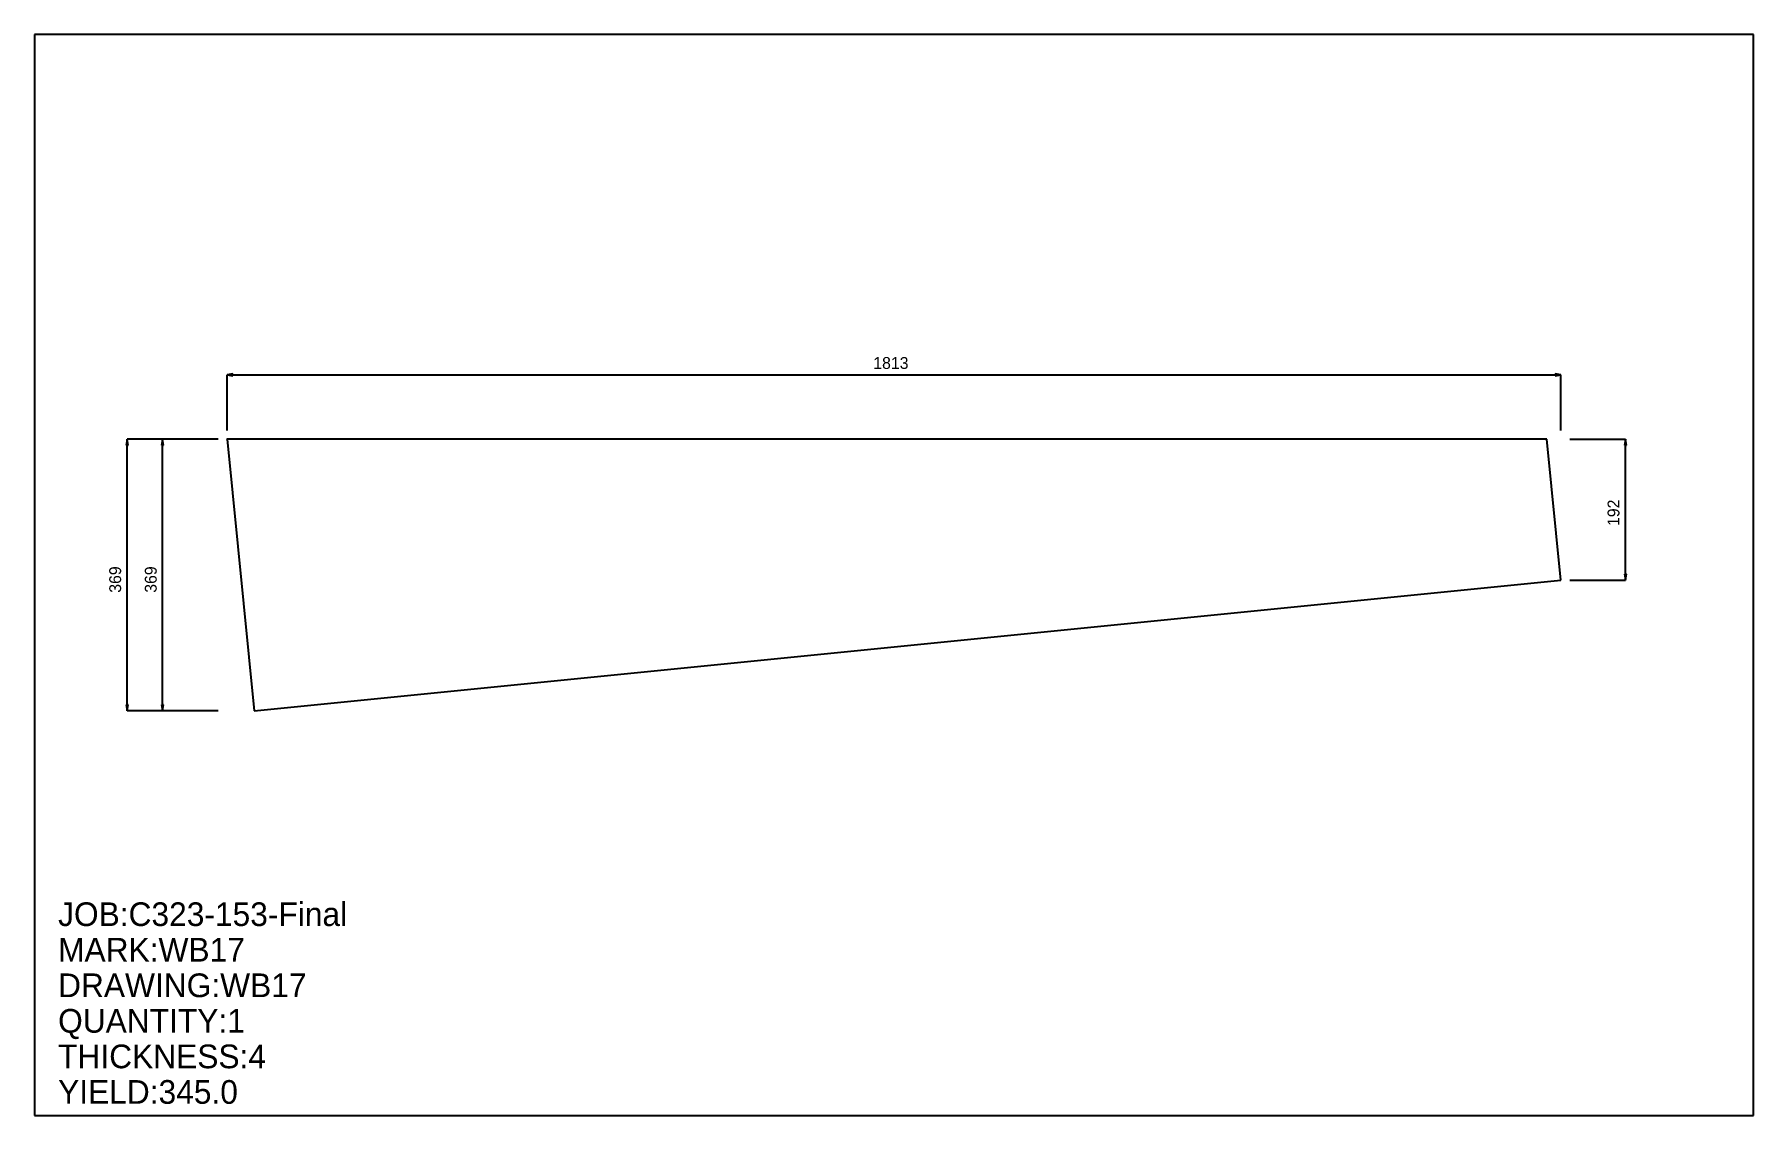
# Model space of a CAD drawing. Extents: x 0 to 2336, y 0 to 1470.
import ezdxf

# ---------------------------------------------------------------- set-up
doc = ezdxf.new("R2010")
doc.units = 0
doc.header["$LTSCALE"] = 0.125
for name, color, linetype in [('2', 7, 'CONTINUOUS'), ('3', 1, 'CONTINUOUS'), ('5', 7, 'CONTINUOUS'), ('6', 4, 'CONTINUOUS')]:
    doc.layers.add(name, color=color, linetype=linetype)

# ---------------------------------------------------------------- blocks, each defined once
blk = doc.blocks.new('ARROW')
at = {"layer": '2', "linetype": 'CONTINUOUS'}
for p, q in [((0, 0), (-1, 0.166667)), ((-1, 0.166667), (-1, -0.166667)), ((-1, -0.166667), (0, 0))]:
    blk.add_line(p, q, dxfattribs=at)
blk = doc.blocks.new('PLATE')
at = {"layer": '3', "linetype": 'CONTINUOUS'}
for p, q in [((1793.3973, 0), (0, -0.000002)), ((1812.5568, -191.59442), (1793.3973, 0)), ((0, -0.000002), (36.915943, -369.15878)), ((36.915943, -369.15878), (1812.5568, -191.59442))]:
    blk.add_line(p, q, dxfattribs=at)
at = {"layer": '5', "linetype": 'CONTINUOUS'}
for p, q in [((0, -0.100002), (0, 0.099998)), ((-0.1, -0.000002), (0.1, -0.000002))]:
    blk.add_line(p, q, dxfattribs=at)
blk.add_circle((0, -0.000002), 0.1, dxfattribs=at)
at = {"layer": '6', "linetype": 'CONTINUOUS'}
for p, q in [((0, 12.083713), (0, 87.606911)), ((0, 87.556908), (1812.5568, 87.556908)), ((1812.5568, 12.083713), (1812.5568, 87.606911)), ((-12.083685, 0.000001), (-135.94173, 0.00001)), ((-135.89175, -369.15878), (-135.89172, 0.00001)), ((-12.083685, 0.000001), (-87.606888, 0.000007)), ((-87.556908, -369.15878), (-87.556885, 0.000007)), ((1824.6405, -0.000001), (1900.1637, -0.000007)), ((1900.1136, -191.59442), (1900.1136, -0.000007)), ((1824.6405, -191.59442), (1900.1637, -191.59442)), ((-12.083713, -369.15878), (-135.94176, -369.15878)), ((-12.083713, -369.15878), (-87.606911, -369.15878))]:
    blk.add_line(p, q, dxfattribs=at)
at = {"layer": '6', "xscale": 8.055808, "yscale": 8.055808, "zscale": 8.055808}
for p, rotation in [((0, 87.556908), 180), ((-135.89172, 0.00001), 90), ((-87.556885, 0.000007), 90), ((1900.1136, -0.000007), 90), ((1900.1136, -191.59442), 270), ((-135.89175, -369.15878), 270), ((-87.556908, -369.15878), 270)]:
    blk.add_blockref('ARROW', p, dxfattribs=dict(at, rotation=rotation))
blk.add_blockref('ARROW', (1812.5568, 87.556908), dxfattribs=at)
at = {"layer": '5'}
blk.add_text('ZERO', height=0.015, dxfattribs=at).set_placement((0, -0.000002))
at = {"layer": '6'}
blk.add_text('1813', height=16.112, dxfattribs=at).set_placement((878.08307, 95.612717))
for s, p in [('192', (1892.0579, -117.95068)), ('369', (-143.94756, -208.74681)), ('369', (-95.612701, -208.74681))]:
    blk.add_text(s, height=16.112, rotation=90, dxfattribs=at).set_placement(p)

msp = doc.modelspace()

# ---------------------------------------------------------------- linework, layer by layer
at = {"layer": '5', "linetype": 'CONTINUOUS'}
for p, q in [((2336.1846, 1470.1851), (0, 1470.1851)), ((0, 1470.1851), (0, 0)), ((2336.1846, 0), (2336.1846, 1470.1851)), ((0, 0), (2336.1846, 0))]:
    msp.add_line(p, q, dxfattribs=at)

# ---------------------------------------------------------------- block references
at = {"layer": '2'}
msp.add_blockref('PLATE', (261.8139, 919.67194), dxfattribs=at)

# ---------------------------------------------------------------- texts
at = {"layer": '5'}
for s, p in [('JOB:C323-153-Final', (32.223232, 257.78586)), ('MARK:WB17', (32.223232, 209.45102)), ('DRAWING:WB17', (32.223232, 161.11617)), ('QUANTITY:1', (32.223232, 112.78131)), ('THICKNESS:4', (32.223232, 64.446465)), ('YIELD:345.0', (32.223232, 16.111616))]:
    msp.add_text(s, height=32.223, dxfattribs=at).set_placement(p)

doc.saveas('drawing.dxf')
